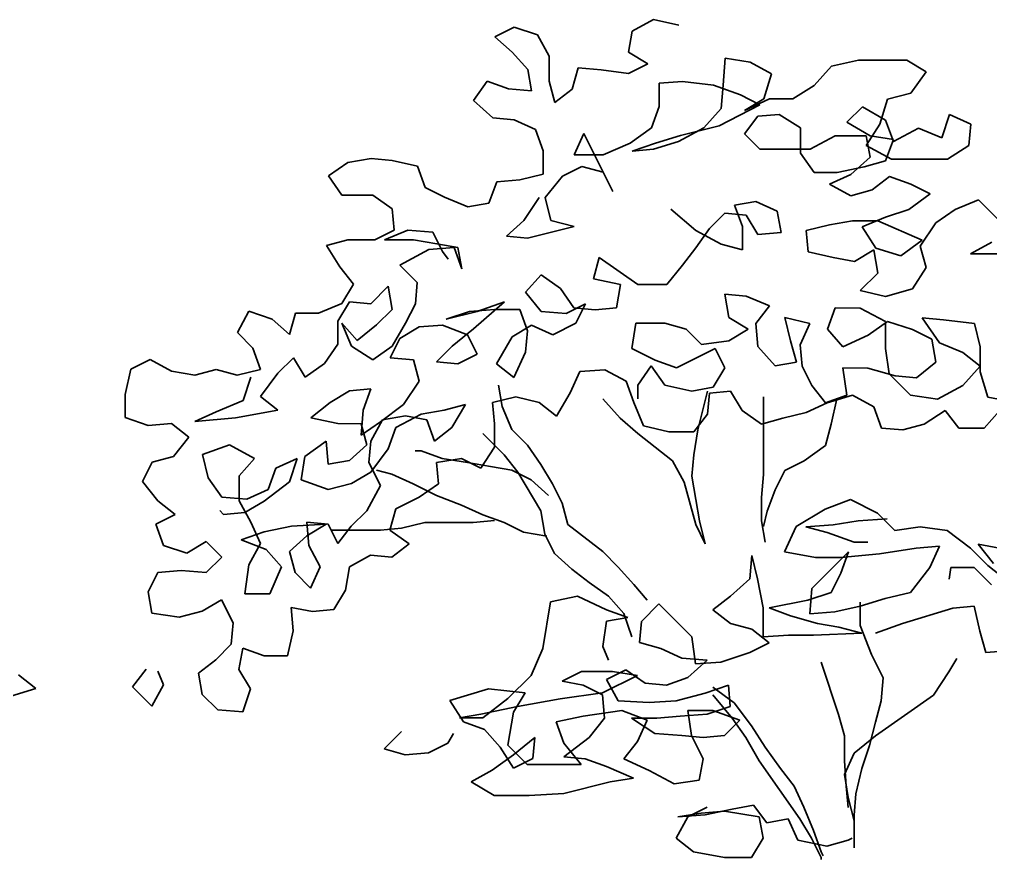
# Model space of a CAD drawing. Header units: millimetres. Extents: x 3675 to 7804, y -1257 to 3701.
# Drawn here: x 4522.9 to 4615.8, y -304.9 to -224.6 of the extents above; entities that cross this region are included whole.
import ezdxf

# ---------------------------------------------------------------- set-up
doc = ezdxf.new("R2010")
doc.units = ezdxf.units.MM
doc.layers.add('L-shrub', color=74, linetype='Continuous', lineweight=35)

# ---------------------------------------------------------------- blocks, each defined once
blk = doc.blocks.new('a4')
for p, q in [((-0.10552, 2.83584), (-0.11685, 2.82967)), ((-0.09214, 2.83273), (-0.10552, 2.83584)), ((-0.17966, 2.83178), (-0.18996, 2.82665)), ((-0.16731, 2.82765), (-0.17966, 2.83178)), ((-0.16114, 2.81632), (-0.16731, 2.82765)), ((-0.11685, 2.82967), (-0.11892, 2.81834)), ((-0.18996, 2.82665), (-0.1807, 2.8184)), ((-0.1807, 2.8184), (-0.17247, 2.80912)), ((-0.11892, 2.81834), (-0.10863, 2.81216)), ((-0.16115, 2.80294), (-0.16114, 2.81632)), ((-0.10863, 2.81216), (-0.11893, 2.80702)), ((-0.06848, 2.80079), (-0.06744, 2.81521)), ((-0.06744, 2.81521), (-0.05406, 2.81314)), ((-0.05406, 2.81314), (-0.04274, 2.80695)), ((-0.01081, 2.81104), (0.00361, 2.81411)), ((0.00361, 2.81411), (0.02935, 2.81409)), ((0.02935, 2.81409), (0.03964, 2.8079)), ((-0.17247, 2.80912), (-0.17043, 2.7978)), ((-0.1457, 2.81013), (-0.1488, 2.79881)), ((-0.13335, 2.80909), (-0.1457, 2.81013)), ((-0.11893, 2.80702), (-0.13335, 2.80909)), ((-0.04274, 2.80695), (-0.04687, 2.79356)), ((-0.02009, 2.80075), (-0.01081, 2.81104)), ((0.03964, 2.8079), (0.03139, 2.79658)), ((-0.1941, 2.80297), (-0.20132, 2.79268)), ((-0.18278, 2.79884), (-0.1941, 2.80297)), ((-0.15807, 2.79161), (-0.16115, 2.80294)), ((-0.10247, 2.7895), (-0.10246, 2.80185)), ((-0.10246, 2.80185), (-0.09011, 2.80287)), ((-0.09011, 2.80287), (-0.07363, 2.8008)), ((-0.17043, 2.7978), (-0.18278, 2.79884)), ((-0.1488, 2.79881), (-0.15807, 2.79161)), ((-0.07363, 2.8008), (-0.05922, 2.79564)), ((-0.06953, 2.78844), (-0.06848, 2.80079)), ((-0.03142, 2.79355), (-0.02009, 2.80075)), ((0.03139, 2.79658), (0.01903, 2.7935)), ((-0.20132, 2.79268), (-0.19103, 2.7834)), ((-0.05922, 2.79564), (-0.04893, 2.79048)), ((-0.04687, 2.79356), (-0.05717, 2.7874)), ((-0.05717, 2.7874), (-0.04378, 2.79356)), ((-0.04378, 2.79356), (-0.03142, 2.79355)), ((0.01903, 2.7935), (0.0149, 2.78012)), ((-0.1066, 2.77817), (-0.10247, 2.7895)), ((-0.0788, 2.77815), (-0.06953, 2.78844)), ((-0.04893, 2.79048), (-0.07056, 2.77917)), ((0.00564, 2.7894), (-0.0026, 2.78117)), ((0.01799, 2.78218), (0.00564, 2.7894)), ((-0.19103, 2.7834), (-0.17971, 2.78236)), ((-0.17971, 2.78236), (-0.16838, 2.7772)), ((-0.04997, 2.7843), (-0.05718, 2.77504)), ((-0.03864, 2.78532), (-0.04997, 2.7843)), ((-0.02732, 2.7781), (-0.03864, 2.78532)), ((-0.0026, 2.78117), (0.00975, 2.77395)), ((0.0221, 2.77085), (0.01799, 2.78218)), ((0.05197, 2.78524), (0.04784, 2.77288)), ((0.0633, 2.78008), (0.05197, 2.78524)), ((-0.16838, 2.7772), (-0.16428, 2.76587)), ((-0.11794, 2.76995), (-0.1066, 2.77817)), ((-0.09219, 2.77095), (-0.0788, 2.77815)), ((-0.07056, 2.77917), (-0.09116, 2.77404)), ((-0.02733, 2.76472), (-0.02732, 2.7781)), ((0.0149, 2.78012), (0.00768, 2.7688)), ((0.03549, 2.77804), (0.0221, 2.77085)), ((0.04784, 2.77288), (0.03549, 2.77804)), ((0.06226, 2.76875), (0.0633, 2.78008)), ((-0.14264, 2.77512), (-0.1478, 2.7638)), ((-0.12723, 2.74421), (-0.14264, 2.77512)), ((-0.10558, 2.76685), (-0.09219, 2.77095)), ((-0.09116, 2.77404), (-0.10455, 2.76993)), ((-0.05718, 2.77504), (-0.04895, 2.76679)), ((-0.02218, 2.76677), (-0.00879, 2.77397)), ((-0.00879, 2.77397), (0.00769, 2.77395)), ((0.00769, 2.77395), (0.00974, 2.76262)), ((0.00975, 2.77395), (0.0221, 2.77188)), ((0.0221, 2.77188), (0.01797, 2.76056)), ((-0.16428, 2.76587), (-0.16429, 2.75351)), ((-0.13236, 2.76378), (-0.11794, 2.76995)), ((-0.10455, 2.76993), (-0.11691, 2.76583)), ((-0.11691, 2.76583), (-0.10558, 2.76685)), ((-0.04895, 2.76679), (-0.02218, 2.76677)), ((0.00768, 2.7688), (0.02106, 2.76158)), ((0.05092, 2.76156), (0.06226, 2.76875)), ((-0.25592, 2.76184), (-0.26828, 2.75979)), ((-0.2446, 2.7608), (-0.25592, 2.76184)), ((-0.23121, 2.75769), (-0.2446, 2.7608)), ((-0.1478, 2.7638), (-0.13236, 2.76378)), ((-0.02013, 2.75441), (-0.02733, 2.76472)), ((0.00974, 2.76262), (-0.00057, 2.75336)), ((0.01797, 2.76056), (0.00664, 2.75748)), ((0.02106, 2.76158), (0.05092, 2.76156)), ((-0.26828, 2.75979), (-0.27858, 2.75259)), ((-0.2271, 2.74636), (-0.23121, 2.75769)), ((-0.15399, 2.75248), (-0.14369, 2.75761)), ((-0.14369, 2.75761), (-0.13237, 2.75452)), ((0.00664, 2.75748), (-0.00778, 2.7544)), ((-0.27858, 2.75259), (-0.27138, 2.74229)), ((-0.17665, 2.75044), (-0.189, 2.74942)), ((-0.16429, 2.75351), (-0.17665, 2.75044)), ((-0.16327, 2.74116), (-0.15399, 2.75248)), ((-0.13237, 2.75452), (-0.12723, 2.74421)), ((-0.00778, 2.7544), (-0.02013, 2.75441)), ((-0.00057, 2.75336), (-0.0119, 2.74823)), ((0.01075, 2.74512), (0.02002, 2.75232)), ((0.02002, 2.75232), (0.03135, 2.74819)), ((-0.21681, 2.74121), (-0.2271, 2.74636)), ((-0.189, 2.74942), (-0.19313, 2.7381)), ((-0.0119, 2.74823), (-0.00058, 2.74204)), ((-0.00058, 2.74204), (0.01075, 2.74512)), ((0.03135, 2.74819), (0.04164, 2.74303)), ((-0.27138, 2.74229), (-0.25491, 2.74227)), ((-0.25491, 2.74227), (-0.24462, 2.73505)), ((-0.20446, 2.73605), (-0.21681, 2.74121)), ((-0.16636, 2.74116), (-0.17461, 2.72881)), ((-0.16019, 2.7288), (-0.16327, 2.74116)), ((0.04164, 2.74303), (0.0303, 2.7348)), ((0.05502, 2.73478), (0.06738, 2.73992)), ((0.06738, 2.73992), (0.07767, 2.72961)), ((-0.24462, 2.73505), (-0.2436, 2.72373)), ((-0.19313, 2.7381), (-0.20446, 2.73605)), ((-0.09635, 2.73492), (-0.08297, 2.72358)), ((-0.06236, 2.73695), (-0.05104, 2.739)), ((-0.05826, 2.72562), (-0.06236, 2.73695)), ((-0.05104, 2.739), (-0.03971, 2.73384)), ((0.0303, 2.7348), (0.01794, 2.73069)), ((0.04471, 2.72758), (0.05502, 2.73478)), ((-0.06752, 2.73283), (-0.07576, 2.7246)), ((-0.05619, 2.73179), (-0.06752, 2.73283)), ((-0.05002, 2.72149), (-0.05619, 2.73179)), ((-0.03971, 2.73384), (-0.03767, 2.72251)), ((0.01794, 2.73069), (0.00558, 2.72556)), ((-0.17461, 2.72881), (-0.18388, 2.72058)), ((-0.17256, 2.71954), (-0.14784, 2.7257)), ((-0.14784, 2.7257), (-0.16019, 2.7288)), ((-0.07576, 2.7246), (-0.08298, 2.71431)), ((-0.05827, 2.71326), (-0.05826, 2.72562)), ((-0.01192, 2.7266), (-0.02428, 2.72353)), ((0.00044, 2.72865), (-0.01192, 2.7266)), ((0.01382, 2.72864), (0.00044, 2.72865)), ((0.00558, 2.72556), (0.01278, 2.71422)), ((0.0375, 2.71832), (0.01382, 2.72864)), ((0.03646, 2.71523), (0.04471, 2.72758)), ((-0.2436, 2.72373), (-0.2539, 2.71859)), ((-0.24875, 2.71858), (-0.23639, 2.72372)), ((-0.23639, 2.72372), (-0.22301, 2.72268)), ((-0.22301, 2.72268), (-0.21787, 2.71238)), ((-0.18388, 2.72058), (-0.17256, 2.71954)), ((-0.08297, 2.72358), (-0.06959, 2.71636)), ((-0.03767, 2.72251), (-0.05002, 2.72149)), ((-0.02428, 2.72353), (-0.02326, 2.7122)), ((-0.26832, 2.7186), (-0.27965, 2.71552)), ((-0.27965, 2.71552), (-0.27245, 2.70419)), ((-0.2539, 2.71859), (-0.26832, 2.7186)), ((-0.23331, 2.71857), (-0.24875, 2.71858)), ((-0.22095, 2.7165), (-0.23331, 2.71857)), ((-0.22508, 2.71341), (-0.21169, 2.71443)), ((-0.20963, 2.71443), (-0.22095, 2.7165)), ((-0.21169, 2.71443), (-0.20758, 2.7031)), ((-0.20758, 2.7031), (-0.20963, 2.71443)), ((-0.08298, 2.71431), (-0.0902, 2.70505)), ((-0.06959, 2.71636), (-0.05827, 2.71326)), ((0.01278, 2.71422), (0.02616, 2.71009)), ((0.02616, 2.71009), (0.0375, 2.71832)), ((0.03954, 2.7039), (0.03646, 2.71523)), ((0.07456, 2.71726), (0.06323, 2.71109)), ((-0.24053, 2.70519), (-0.22508, 2.71341)), ((-0.21787, 2.71238), (-0.21478, 2.70825)), ((-0.13447, 2.70921), (-0.13757, 2.69789)), ((-0.11389, 2.69478), (-0.13447, 2.70921)), ((-0.02326, 2.7122), (-0.00988, 2.7091)), ((-0.00988, 2.7091), (0.00145, 2.70703)), ((0.00145, 2.70703), (0.01175, 2.7132)), ((0.01175, 2.7132), (0.0138, 2.70084)), ((0.06323, 2.71109), (0.07868, 2.71108)), ((-0.27245, 2.70419), (-0.26525, 2.69492)), ((-0.23127, 2.69591), (-0.24053, 2.70519)), ((-0.0902, 2.70505), (-0.09844, 2.69476)), ((0.03233, 2.69258), (0.03954, 2.7039)), ((-0.16537, 2.69997), (-0.17361, 2.69071)), ((-0.15508, 2.69276), (-0.16537, 2.69997)), ((0.0138, 2.70084), (0.00452, 2.69158)), ((-0.26525, 2.69492), (-0.27144, 2.68462)), ((-0.25599, 2.68461), (-0.24672, 2.69387)), ((-0.24672, 2.69387), (-0.24467, 2.68151)), ((-0.23231, 2.68459), (-0.23127, 2.69591)), ((-0.13757, 2.69789), (-0.12315, 2.69479)), ((-0.12315, 2.69479), (-0.12522, 2.68243)), ((-0.09844, 2.69476), (-0.11389, 2.69478)), ((-0.17361, 2.69071), (-0.16538, 2.68041)), ((-0.14788, 2.68245), (-0.15508, 2.69276)), ((-0.05623, 2.68855), (-0.06756, 2.68959)), ((-0.06756, 2.68959), (-0.06551, 2.67723)), ((-0.04388, 2.68339), (-0.05623, 2.68855)), ((0.00452, 2.69158), (0.01791, 2.68848)), ((0.01791, 2.68848), (0.03233, 2.69258)), ((-0.27144, 2.68462), (-0.2838, 2.67949)), ((-0.27351, 2.67536), (-0.26732, 2.68565)), ((-0.26732, 2.68565), (-0.25599, 2.68461)), ((-0.23747, 2.6743), (-0.23231, 2.68459)), ((-0.18494, 2.68557), (-0.20143, 2.67117)), ((-0.19936, 2.68044), (-0.18494, 2.68557)), ((-0.152, 2.67937), (-0.1417, 2.68451)), ((-0.1417, 2.68451), (-0.14686, 2.67421)), ((-0.0511, 2.67413), (-0.04388, 2.68339)), ((-0.32087, 2.68055), (-0.32705, 2.66923)), ((-0.30851, 2.67642), (-0.32087, 2.68055)), ((-0.29615, 2.6795), (-0.29925, 2.66817)), ((-0.2838, 2.67949), (-0.29615, 2.6795)), ((-0.24467, 2.68151), (-0.25291, 2.67328)), ((-0.20348, 2.68044), (-0.21584, 2.67634)), ((-0.21584, 2.67634), (-0.19936, 2.68044)), ((-0.1901, 2.68146), (-0.20348, 2.68044)), ((-0.17671, 2.68145), (-0.1901, 2.68146)), ((-0.1726, 2.67012), (-0.17671, 2.68145)), ((-0.16538, 2.68041), (-0.152, 2.67937)), ((-0.13655, 2.68141), (-0.14788, 2.68245)), ((-0.12522, 2.68243), (-0.13655, 2.68141)), ((-0.00887, 2.68232), (-0.013, 2.671)), ((0.00451, 2.68231), (-0.00887, 2.68232)), ((0.01789, 2.67509), (0.00451, 2.68231)), ((-0.29925, 2.66817), (-0.30851, 2.67642)), ((-0.27352, 2.663), (-0.27351, 2.67536)), ((-0.26322, 2.66505), (-0.27145, 2.67433)), ((-0.27145, 2.67433), (-0.26631, 2.66197)), ((-0.25291, 2.67328), (-0.26322, 2.66505)), ((-0.24469, 2.66195), (-0.23747, 2.6743)), ((-0.2179, 2.67325), (-0.23026, 2.67223)), ((-0.20452, 2.66809), (-0.2179, 2.67325)), ((-0.17054, 2.67321), (-0.18084, 2.66704)), ((-0.15922, 2.66805), (-0.17054, 2.67321)), ((-0.14686, 2.67421), (-0.15922, 2.66805)), ((-0.11494, 2.67418), (-0.11701, 2.6608)), ((-0.09949, 2.67417), (-0.11494, 2.67418)), ((-0.08817, 2.67107), (-0.09949, 2.67417)), ((-0.06551, 2.67723), (-0.05522, 2.67104)), ((-0.05008, 2.66177), (-0.0511, 2.67413)), ((-0.02226, 2.6741), (-0.03565, 2.6772)), ((-0.03565, 2.6772), (-0.03257, 2.66484)), ((-0.02742, 2.66278), (-0.02226, 2.6741)), ((0.00862, 2.66789), (0.01892, 2.67509)), ((0.01788, 2.66068), (0.01789, 2.67509)), ((0.01892, 2.67509), (0.03231, 2.67096)), ((0.04879, 2.67609), (0.03746, 2.67713)), ((0.03746, 2.67713), (0.04671, 2.66374)), ((0.06526, 2.67402), (0.04879, 2.67609)), ((0.06834, 2.66166), (0.06526, 2.67402)), ((-0.32705, 2.66923), (-0.31882, 2.66098)), ((-0.23026, 2.67223), (-0.24056, 2.66606)), ((-0.20143, 2.67117), (-0.21277, 2.66192)), ((-0.19938, 2.65779), (-0.20452, 2.66809)), ((-0.17364, 2.65879), (-0.1726, 2.67012)), ((-0.07994, 2.66283), (-0.08817, 2.67107)), ((-0.05522, 2.67104), (-0.06552, 2.66487)), ((-0.013, 2.671), (-0.00477, 2.66173)), ((-0.00477, 2.66173), (0.00862, 2.66789)), ((0.03231, 2.67096), (0.0426, 2.6658)), ((-0.28073, 2.65271), (-0.27352, 2.663)), ((-0.24056, 2.66606), (-0.24572, 2.65577)), ((-0.18084, 2.66704), (-0.18909, 2.65263)), ((-0.06552, 2.66487), (-0.07994, 2.66283)), ((-0.03257, 2.66484), (-0.02949, 2.65351)), ((-0.0264, 2.65145), (-0.02742, 2.66278)), ((0.0426, 2.6658), (0.04465, 2.65344)), ((0.04671, 2.66374), (0.05907, 2.65858)), ((-0.31882, 2.66098), (-0.31472, 2.64965)), ((-0.26631, 2.66197), (-0.25499, 2.65475)), ((-0.25499, 2.65475), (-0.24469, 2.66195)), ((-0.21277, 2.66192), (-0.22101, 2.65369)), ((-0.20969, 2.65265), (-0.19938, 2.65779)), ((-0.17983, 2.64541), (-0.17364, 2.65879)), ((-0.11701, 2.6608), (-0.10466, 2.65461)), ((-0.09333, 2.65048), (-0.07273, 2.66076)), ((-0.07273, 2.66076), (-0.06759, 2.65046)), ((-0.04082, 2.65146), (-0.05008, 2.66177)), ((0.01993, 2.64729), (0.01788, 2.66068)), ((0.05907, 2.65858), (0.06833, 2.65136)), ((0.06832, 2.64827), (0.06834, 2.66166)), ((-0.3734, 2.65486), (-0.3837, 2.64972)), ((-0.36208, 2.64867), (-0.3734, 2.65486)), ((-0.30545, 2.64759), (-0.29721, 2.65582)), ((-0.29721, 2.65582), (-0.29104, 2.64551)), ((-0.29104, 2.64551), (-0.28073, 2.65271)), ((-0.24572, 2.65577), (-0.23337, 2.65473)), ((-0.23337, 2.65473), (-0.23029, 2.6434)), ((-0.22101, 2.65369), (-0.20969, 2.65265)), ((-0.18909, 2.65263), (-0.17983, 2.64541)), ((-0.10466, 2.65461), (-0.09333, 2.65048)), ((-0.02949, 2.65351), (-0.04082, 2.65146)), ((0.04465, 2.65344), (0.03434, 2.64522)), ((-0.3837, 2.64972), (-0.38681, 2.63633)), ((-0.34973, 2.6466), (-0.36208, 2.64867)), ((-0.3384, 2.64968), (-0.34973, 2.6466)), ((-0.32708, 2.64658), (-0.3384, 2.64968)), ((-0.31472, 2.64965), (-0.32708, 2.64658)), ((-0.31473, 2.63524), (-0.30545, 2.64759)), ((-0.14998, 2.63715), (-0.14482, 2.64847)), ((-0.14482, 2.64847), (-0.13143, 2.64949)), ((-0.13143, 2.64949), (-0.12011, 2.6433)), ((-0.10672, 2.65152), (-0.11394, 2.64123)), ((-0.09952, 2.64122), (-0.10672, 2.65152)), ((-0.06759, 2.65046), (-0.07378, 2.64017)), ((-0.02127, 2.64115), (-0.0264, 2.65145)), ((0.0086, 2.65039), (-0.00478, 2.6504)), ((-0.00478, 2.6504), (-0.00274, 2.63598)), ((0.02302, 2.64626), (0.0086, 2.65039)), ((0.03124, 2.63595), (0.01993, 2.64729)), ((0.06833, 2.65136), (0.05905, 2.64108)), ((0.07243, 2.63488), (0.06832, 2.64827)), ((-0.31987, 2.64554), (-0.324, 2.63319)), ((-0.23029, 2.6434), (-0.23854, 2.63105)), ((-0.12011, 2.6433), (-0.116, 2.63197)), ((0.03434, 2.64522), (0.02302, 2.64626)), ((-0.38681, 2.63633), (-0.38682, 2.62398)), ((-0.26736, 2.63828), (-0.27766, 2.63212)), ((-0.25603, 2.6393), (-0.26736, 2.63828)), ((-0.26016, 2.62798), (-0.25603, 2.6393)), ((-0.18807, 2.6413), (-0.18602, 2.62997)), ((-0.1572, 2.6248), (-0.14998, 2.63715)), ((-0.11394, 2.64123), (-0.11394, 2.63403)), ((-0.08511, 2.63812), (-0.09952, 2.64122)), ((-0.07378, 2.64017), (-0.08511, 2.63812)), ((-0.08204, 2.61752), (-0.07687, 2.63811)), ((-0.07688, 2.62575), (-0.07584, 2.63708)), ((-0.07584, 2.63708), (-0.06451, 2.6381)), ((-0.06451, 2.6381), (-0.05835, 2.6278)), ((-0.01407, 2.63187), (-0.02127, 2.64115)), ((0.05905, 2.64108), (0.04566, 2.63388)), ((-0.324, 2.63319), (-0.33842, 2.62702)), ((-0.30547, 2.62802), (-0.31473, 2.63524)), ((-0.27766, 2.63212), (-0.28797, 2.62389)), ((-0.23854, 2.63105), (-0.2509, 2.62179)), ((-0.19117, 2.63204), (-0.17881, 2.63511)), ((-0.19015, 2.62071), (-0.19117, 2.63204)), ((-0.17881, 2.63511), (-0.16646, 2.63201)), ((-0.16646, 2.63201), (-0.1572, 2.6248)), ((-0.13248, 2.63404), (-0.12322, 2.62374)), ((-0.116, 2.63197), (-0.11087, 2.61961)), ((-0.04701, 2.63499), (-0.04705, 2.59381)), ((-0.02437, 2.62674), (-0.01304, 2.63187)), ((-0.00274, 2.63598), (-0.01407, 2.63187)), ((-0.01304, 2.63187), (0.00035, 2.63598)), ((-0.00789, 2.63393), (-0.01099, 2.62055)), ((0.00035, 2.63598), (0.01167, 2.62979)), ((0.04566, 2.63388), (0.03124, 2.63595)), ((0.08375, 2.63282), (0.07243, 2.63488)), ((-0.33842, 2.62702), (-0.34975, 2.62189)), ((-0.32813, 2.62392), (-0.30547, 2.62802)), ((-0.2612, 2.6146), (-0.26016, 2.62798)), ((-0.24267, 2.6187), (-0.22927, 2.62589)), ((-0.22927, 2.62589), (-0.21692, 2.62794)), ((-0.21692, 2.62794), (-0.20559, 2.63102)), ((-0.20559, 2.63102), (-0.21281, 2.61867)), ((-0.18602, 2.62997), (-0.18089, 2.61761)), ((-0.05835, 2.6278), (-0.04806, 2.62058)), ((-0.03673, 2.62366), (-0.02437, 2.62674)), ((0.01167, 2.62979), (0.01578, 2.61846)), ((0.03844, 2.6205), (0.04977, 2.6277)), ((0.04977, 2.6277), (0.05697, 2.61842)), ((0.07036, 2.61841), (0.0786, 2.62767)), ((-0.38682, 2.62398), (-0.37446, 2.61985)), ((-0.37446, 2.61985), (-0.36211, 2.62087)), ((-0.36211, 2.62087), (-0.35285, 2.61365)), ((-0.34975, 2.62189), (-0.32813, 2.62392)), ((-0.28797, 2.62389), (-0.27356, 2.62079)), ((-0.27356, 2.62079), (-0.2612, 2.62077)), ((-0.2509, 2.62179), (-0.2612, 2.6146)), ((-0.2612, 2.62077), (-0.25812, 2.60945)), ((-0.24987, 2.62282), (-0.25606, 2.6115)), ((-0.23751, 2.62487), (-0.24987, 2.62282)), ((-0.22619, 2.6228), (-0.23751, 2.62487)), ((-0.22208, 2.61147), (-0.22619, 2.6228)), ((-0.19016, 2.60835), (-0.19015, 2.62071)), ((-0.12322, 2.62374), (-0.11396, 2.61549)), ((-0.0841, 2.61649), (-0.07688, 2.62575)), ((-0.04806, 2.62058), (-0.03673, 2.62366)), ((-0.2468, 2.60738), (-0.24267, 2.6187)), ((-0.21281, 2.61867), (-0.22208, 2.61147)), ((-0.18502, 2.60423), (-0.19633, 2.61557)), ((-0.18089, 2.61761), (-0.17266, 2.60937)), ((-0.11087, 2.61961), (-0.09748, 2.61651)), ((-0.09748, 2.61651), (-0.0841, 2.61649)), ((-0.08411, 2.60414), (-0.08204, 2.61752)), ((-0.01099, 2.62055), (-0.01409, 2.60922)), ((0.01578, 2.61846), (0.02711, 2.61742)), ((0.02711, 2.61742), (0.03844, 2.6205)), ((0.05697, 2.61842), (0.07036, 2.61841)), ((-0.35285, 2.61365), (-0.36109, 2.60336)), ((-0.27974, 2.61152), (-0.29108, 2.6033)), ((-0.27872, 2.59917), (-0.27974, 2.61152)), ((-0.25606, 2.6115), (-0.2571, 2.60018)), ((-0.11396, 2.61549), (-0.09544, 2.60106)), ((-0.33123, 2.60951), (-0.34565, 2.60438)), ((-0.31785, 2.60229), (-0.33123, 2.60951)), ((-0.25812, 2.60945), (-0.2674, 2.60122)), ((-0.25607, 2.59503), (-0.2468, 2.60738)), ((-0.22929, 2.60633), (-0.23238, 2.60633)), ((-0.21797, 2.6022), (-0.22929, 2.60633)), ((-0.19738, 2.59703), (-0.19016, 2.60835)), ((-0.17266, 2.60937), (-0.16546, 2.59906)), ((-0.01409, 2.60922), (-0.02542, 2.60099)), ((-0.37242, 2.60028), (-0.37758, 2.58999)), ((-0.36109, 2.60336), (-0.37242, 2.60028)), ((-0.34565, 2.60438), (-0.34257, 2.59202)), ((-0.32609, 2.59303), (-0.31785, 2.60229)), ((-0.30653, 2.59713), (-0.2952, 2.60227)), ((-0.2952, 2.60227), (-0.29933, 2.58992)), ((-0.29108, 2.6033), (-0.29315, 2.59094)), ((-0.2674, 2.60122), (-0.27872, 2.59917)), ((-0.2571, 2.60018), (-0.25093, 2.58782)), ((-0.22106, 2.60014), (-0.20767, 2.60219)), ((-0.22004, 2.58882), (-0.22106, 2.60014)), ((-0.20459, 2.60013), (-0.21797, 2.6022)), ((-0.20767, 2.60219), (-0.19738, 2.59703)), ((-0.19223, 2.59806), (-0.20459, 2.60013)), ((-0.17782, 2.59496), (-0.18502, 2.60423)), ((-0.09544, 2.60106), (-0.08927, 2.58973)), ((-0.08515, 2.59281), (-0.08411, 2.60414)), ((-0.02542, 2.60099), (-0.03572, 2.59586)), ((-0.31066, 2.58581), (-0.30653, 2.59713)), ((-0.26638, 2.58886), (-0.25607, 2.59503)), ((-0.24475, 2.59399), (-0.25298, 2.59605)), ((-0.18091, 2.59599), (-0.19223, 2.59806)), ((-0.17061, 2.59083), (-0.18091, 2.59599)), ((-0.16548, 2.57435), (-0.17782, 2.59496)), ((-0.16546, 2.59906), (-0.15929, 2.58876)), ((-0.03572, 2.59586), (-0.04088, 2.58556)), ((-0.37758, 2.58999), (-0.36935, 2.57969)), ((-0.34257, 2.59202), (-0.33537, 2.58171)), ((-0.32611, 2.57965), (-0.32609, 2.59303)), ((-0.29933, 2.58992), (-0.31272, 2.57963)), ((-0.29315, 2.59094), (-0.27874, 2.58578)), ((-0.23343, 2.58883), (-0.24475, 2.59399)), ((-0.16136, 2.58259), (-0.17061, 2.59083)), ((-0.08927, 2.58973), (-0.08311, 2.56707)), ((-0.0831, 2.58045), (-0.08515, 2.59281)), ((-0.04705, 2.59381), (-0.04809, 2.58145)), ((-0.32199, 2.58067), (-0.31066, 2.58581)), ((-0.27874, 2.58578), (-0.26638, 2.58886)), ((-0.25093, 2.58782), (-0.25815, 2.57444)), ((-0.22108, 2.58264), (-0.23343, 2.58883)), ((-0.23034, 2.58162), (-0.22004, 2.58882)), ((-0.15929, 2.58876), (-0.15415, 2.57846)), ((-0.04088, 2.58556), (-0.04501, 2.57424)), ((-0.36935, 2.57969), (-0.36009, 2.57247)), ((-0.33537, 2.58171), (-0.32199, 2.58067)), ((-0.31994, 2.56831), (-0.32611, 2.57965)), ((-0.31272, 2.57963), (-0.32302, 2.57347)), ((-0.24271, 2.57545), (-0.23034, 2.58162)), ((-0.2077, 2.57748), (-0.22108, 2.58264)), ((-0.08105, 2.56913), (-0.0831, 2.58045)), ((-0.04809, 2.58145), (-0.0481, 2.5691)), ((-0.00073, 2.58038), (-0.01412, 2.57524)), ((0.01368, 2.57316), (-0.00073, 2.58038)), ((-0.33435, 2.57245), (-0.33641, 2.57451)), ((-0.25815, 2.57444), (-0.2664, 2.56621)), ((-0.24581, 2.56413), (-0.24271, 2.57545)), ((-0.19637, 2.57232), (-0.2077, 2.57748)), ((-0.16343, 2.56199), (-0.16548, 2.57435)), ((-0.15415, 2.57846), (-0.15107, 2.56713)), ((-0.04501, 2.57424), (-0.04708, 2.56601)), ((-0.01412, 2.57524), (-0.02957, 2.56599)), ((-0.36009, 2.57247), (-0.37039, 2.56733)), ((-0.32302, 2.57347), (-0.33435, 2.57245)), ((-0.1902, 2.56923), (-0.20153, 2.56821)), ((-0.18505, 2.56819), (-0.19637, 2.57232)), ((-0.07797, 2.55677), (-0.08105, 2.56913)), ((-0.0481, 2.5691), (-0.04605, 2.55777)), ((0.00338, 2.56905), (-0.01001, 2.567)), ((0.01883, 2.57006), (0.00338, 2.56905)), ((0.02294, 2.56388), (0.01368, 2.57316)), ((-0.37039, 2.56733), (-0.36629, 2.556)), ((-0.3148, 2.55698), (-0.31994, 2.56831)), ((-0.29832, 2.56624), (-0.31274, 2.56316)), ((-0.27978, 2.56725), (-0.29832, 2.56624)), ((-0.27875, 2.56725), (-0.29008, 2.56829)), ((-0.29008, 2.56829), (-0.28906, 2.55593)), ((-0.29008, 2.56108), (-0.27978, 2.56725)), ((-0.27361, 2.55695), (-0.27875, 2.56725)), ((-0.25095, 2.56413), (-0.2767, 2.56416)), ((-0.2664, 2.56621), (-0.27361, 2.55695)), ((-0.23963, 2.56515), (-0.25095, 2.56413)), ((-0.23552, 2.55691), (-0.24581, 2.56413)), ((-0.22727, 2.56823), (-0.23963, 2.56515)), ((-0.20153, 2.56821), (-0.22727, 2.56823)), ((-0.17476, 2.56303), (-0.18505, 2.56819)), ((-0.15107, 2.56713), (-0.13255, 2.5527)), ((-0.08311, 2.56707), (-0.07797, 2.55677)), ((-0.02957, 2.56599), (-0.03576, 2.55261)), ((-0.01001, 2.567), (-0.02442, 2.56598)), ((-0.02442, 2.56598), (-0.0131, 2.56289)), ((0.03633, 2.56593), (0.02294, 2.56388)), ((0.05074, 2.56386), (0.03633, 2.56593)), ((0.06309, 2.55458), (0.05074, 2.56386)), ((-0.31274, 2.56316), (-0.3251, 2.55905)), ((-0.3251, 2.55905), (-0.31171, 2.55389)), ((-0.29936, 2.55285), (-0.29008, 2.56108)), ((-0.1624, 2.56096), (-0.17476, 2.56303)), ((-0.15829, 2.55169), (-0.16343, 2.56199)), ((-0.0131, 2.56289), (0.00131, 2.55772)), ((-0.36629, 2.556), (-0.35393, 2.55187)), ((-0.35393, 2.55187), (-0.34363, 2.55804)), ((-0.34363, 2.55804), (-0.3354, 2.54979)), ((-0.32099, 2.54566), (-0.3148, 2.55698)), ((-0.31171, 2.55389), (-0.30349, 2.54462)), ((-0.28906, 2.55593), (-0.28289, 2.5446)), ((-0.24479, 2.54971), (-0.23552, 2.55691)), ((0.00131, 2.55772), (0.00852, 2.55772)), ((0.01469, 2.55153), (0.03426, 2.5546)), ((0.03426, 2.5546), (0.04662, 2.55562)), ((0.04662, 2.55562), (0.04146, 2.5443)), ((0.07235, 2.5453), (0.06309, 2.55458)), ((0.07853, 2.55456), (0.06721, 2.55663)), ((0.06721, 2.55663), (0.07544, 2.54633)), ((-0.3354, 2.54979), (-0.34365, 2.54156)), ((-0.29628, 2.54152), (-0.29936, 2.55285)), ((-0.26745, 2.54458), (-0.25611, 2.55075)), ((-0.25611, 2.55075), (-0.24479, 2.54971)), ((-0.14903, 2.54345), (-0.15829, 2.55169)), ((-0.13255, 2.5527), (-0.12432, 2.54445)), ((-0.05327, 2.55057), (-0.05431, 2.53821)), ((-0.05019, 2.53821), (-0.05327, 2.55057)), ((-0.03576, 2.55261), (-0.01929, 2.54951)), ((-0.02136, 2.53303), (-0.00178, 2.55258)), ((-0.01929, 2.54951), (-0.0059, 2.54949)), ((-0.00178, 2.55258), (-0.00591, 2.54126)), ((-0.0059, 2.54949), (0.01469, 2.55153)), ((-0.32306, 2.53022), (-0.32099, 2.54566)), ((-0.30349, 2.54462), (-0.30968, 2.53021)), ((-0.28289, 2.5446), (-0.28805, 2.53328)), ((-0.26952, 2.53223), (-0.26745, 2.54458)), ((-0.13977, 2.53623), (-0.14903, 2.54345)), ((-0.12432, 2.54445), (-0.11609, 2.53518)), ((0.04146, 2.5443), (0.03115, 2.53092)), ((0.05278, 2.54429), (0.05175, 2.53811)), ((0.06514, 2.54428), (0.05278, 2.54429)), ((0.0744, 2.535), (0.06514, 2.54428)), ((0.08161, 2.53809), (0.07235, 2.5453)), ((-0.36939, 2.54159), (-0.37455, 2.5313)), ((-0.35703, 2.54261), (-0.36939, 2.54159)), ((-0.34365, 2.54156), (-0.35703, 2.54261)), ((-0.28805, 2.53328), (-0.29628, 2.54152)), ((-0.05431, 2.53821), (-0.06461, 2.52895)), ((-0.04712, 2.52276), (-0.05019, 2.53821)), ((-0.00591, 2.54126), (-0.01107, 2.53096)), ((-0.12948, 2.52901), (-0.13977, 2.53623)), ((-0.11609, 2.53518), (-0.10889, 2.52693)), ((-0.02241, 2.51965), (-0.02136, 2.53303)), ((-0.37455, 2.5313), (-0.3725, 2.51997)), ((-0.30968, 2.53021), (-0.32306, 2.53022)), ((-0.27571, 2.52194), (-0.26952, 2.53223)), ((-0.16038, 2.52595), (-0.14596, 2.52903)), ((-0.14596, 2.52903), (-0.13052, 2.52181)), ((-0.12126, 2.51974), (-0.12948, 2.52901)), ((-0.06461, 2.52895), (-0.07389, 2.52175)), ((-0.01107, 2.53096), (-0.02343, 2.52686)), ((0.01776, 2.52785), (0.00437, 2.52374)), ((0.03115, 2.53092), (0.01776, 2.52785)), ((-0.34572, 2.52097), (-0.33542, 2.52714)), ((-0.33542, 2.52714), (-0.32926, 2.51478)), ((-0.29734, 2.51063), (-0.29836, 2.52299)), ((-0.29836, 2.52299), (-0.28703, 2.52092)), ((-0.16452, 2.50124), (-0.16038, 2.52595)), ((-0.10272, 2.52487), (-0.11199, 2.51561)), ((-0.08523, 2.50735), (-0.10272, 2.52487)), ((-0.04713, 2.50731), (-0.04712, 2.52276)), ((-0.02343, 2.52686), (-0.04403, 2.52276)), ((-0.04403, 2.52276), (-0.0327, 2.51863)), ((0.00437, 2.52374), (-0.00902, 2.52066)), ((0.00437, 2.5258), (0.00436, 2.51344)), ((0.02701, 2.51445), (0.05379, 2.52267)), ((0.05379, 2.52267), (0.06512, 2.52369)), ((0.06512, 2.52369), (0.0682, 2.5103)), ((-0.3725, 2.51997), (-0.35808, 2.5179)), ((-0.35808, 2.5179), (-0.34572, 2.52097)), ((-0.28703, 2.52092), (-0.27571, 2.52194)), ((-0.1192, 2.51768), (-0.13053, 2.51563)), ((-0.13052, 2.52181), (-0.1192, 2.51768)), ((-0.11715, 2.50738), (-0.12126, 2.51974)), ((-0.07389, 2.52175), (-0.06463, 2.51454)), ((-0.0327, 2.51863), (-0.01829, 2.5145)), ((-0.00902, 2.52066), (-0.02241, 2.51965)), ((-0.32926, 2.51478), (-0.3303, 2.50345)), ((-0.13053, 2.51563), (-0.1326, 2.50224)), ((-0.11199, 2.51561), (-0.11303, 2.50429)), ((-0.06463, 2.51454), (-0.0533, 2.51144)), ((-0.01829, 2.5145), (-0.00697, 2.51243)), ((-0.00697, 2.51243), (0.00539, 2.50933)), ((0.00436, 2.51344), (0.01052, 2.49799)), ((0.01259, 2.50932), (0.02701, 2.51445)), ((-0.30044, 2.49725), (-0.29734, 2.51063)), ((-0.08318, 2.49293), (-0.08523, 2.50735)), ((-0.0533, 2.51144), (-0.04404, 2.50422)), ((-0.03374, 2.50833), (-0.04713, 2.50731)), ((-0.02036, 2.50832), (-0.03374, 2.50833)), ((0.00539, 2.50933), (-0.02036, 2.50832)), ((0.0682, 2.5103), (0.07128, 2.49897)), ((-0.3303, 2.50345), (-0.33854, 2.49522)), ((-0.1326, 2.50224), (-0.12952, 2.49503)), ((-0.11303, 2.50429), (-0.10171, 2.50119)), ((-0.04404, 2.50422), (-0.05434, 2.49908)), ((-0.32619, 2.49006), (-0.32412, 2.50139)), ((-0.32412, 2.50139), (-0.3128, 2.49726)), ((-0.3128, 2.49726), (-0.30044, 2.49725)), ((-0.17071, 2.48683), (-0.16452, 2.50124)), ((-0.10171, 2.50119), (-0.09039, 2.49603)), ((-0.05434, 2.49908), (-0.06979, 2.49395)), ((0.01052, 2.49799), (0.01669, 2.48563)), ((0.07128, 2.49897), (0.0826, 2.49999)), ((-0.33854, 2.49522), (-0.34781, 2.48803)), ((-0.09039, 2.49603), (-0.077, 2.49499)), ((-0.077, 2.49499), (-0.08731, 2.48573)), ((-0.06979, 2.49395), (-0.08318, 2.49293)), ((-0.01625, 2.4939), (-0.00701, 2.46609)), ((0.0517, 2.48869), (0.05583, 2.49589)), ((-0.44356, 2.48719), (-0.4343, 2.47997)), ((-0.37561, 2.49011), (-0.38283, 2.48085)), ((-0.36635, 2.48186), (-0.36944, 2.48907)), ((-0.34781, 2.48803), (-0.34576, 2.4767)), ((-0.32002, 2.47976), (-0.32619, 2.49006)), ((-0.18308, 2.47449), (-0.17071, 2.48683)), ((-0.15424, 2.48373), (-0.14394, 2.48887)), ((-0.14394, 2.48887), (-0.12746, 2.48885)), ((-0.11408, 2.48678), (-0.13262, 2.47753)), ((-0.12025, 2.48988), (-0.13055, 2.48474)), ((-0.12746, 2.48885), (-0.11408, 2.48678)), ((-0.10996, 2.48266), (-0.12025, 2.48988)), ((0.04345, 2.47634), (0.0517, 2.48869)), ((-0.37254, 2.47054), (-0.36635, 2.48186)), ((-0.14291, 2.48166), (-0.15424, 2.48373)), ((-0.13262, 2.4765), (-0.14291, 2.48166)), ((-0.13055, 2.48474), (-0.12439, 2.47341)), ((-0.09864, 2.48162), (-0.10996, 2.48266)), ((-0.08731, 2.48573), (-0.09864, 2.48162)), ((-0.07805, 2.47748), (-0.06569, 2.48159)), ((-0.06569, 2.48159), (-0.06467, 2.47026)), ((0.01669, 2.48563), (0.01565, 2.47328)), ((-0.4343, 2.47997), (-0.44769, 2.47587)), ((-0.38283, 2.48085), (-0.37254, 2.47054)), ((-0.34576, 2.4767), (-0.33753, 2.46845)), ((-0.32415, 2.46741), (-0.32002, 2.47976)), ((-0.19337, 2.47965), (-0.21397, 2.47349)), ((-0.17381, 2.47757), (-0.19337, 2.47965)), ((-0.17999, 2.46728), (-0.17381, 2.47757)), ((-0.13262, 2.47753), (-0.15528, 2.47446)), ((-0.1316, 2.46414), (-0.13262, 2.4765)), ((-0.0935, 2.47338), (-0.07805, 2.47748)), ((-0.07393, 2.48057), (-0.06261, 2.47232)), ((-0.07393, 2.47645), (-0.06364, 2.46408)), ((0.01254, 2.45475), (0.04345, 2.47634)), ((-0.21397, 2.47349), (-0.20677, 2.46215)), ((-0.19647, 2.4642), (-0.18308, 2.47449)), ((-0.15528, 2.47446), (-0.17793, 2.47037)), ((-0.12439, 2.47341), (-0.10791, 2.47236)), ((-0.10791, 2.47236), (-0.0935, 2.47338)), ((-0.06261, 2.47232), (-0.05335, 2.45995)), ((0.01565, 2.47328), (0.01255, 2.46195)), ((-0.33753, 2.46845), (-0.32415, 2.46741)), ((-0.1975, 2.46626), (-0.20883, 2.46422)), ((-0.17793, 2.47037), (-0.1975, 2.46626)), ((-0.1831, 2.44978), (-0.17999, 2.46728)), ((-0.12233, 2.46825), (-0.14293, 2.46518)), ((-0.10895, 2.46309), (-0.12233, 2.46825)), ((-0.07703, 2.46615), (-0.09144, 2.46514)), ((-0.07394, 2.46821), (-0.08732, 2.46822)), ((-0.08732, 2.46822), (-0.08528, 2.45484)), ((-0.06467, 2.47026), (-0.07703, 2.46615)), ((-0.05953, 2.46305), (-0.07394, 2.46821)), ((-0.00701, 2.46609), (-0.00393, 2.45476)), ((-0.20883, 2.46422), (-0.19647, 2.4642)), ((-0.20677, 2.46215), (-0.19545, 2.45803)), ((-0.14293, 2.46518), (-0.15735, 2.46211)), ((-0.15735, 2.46211), (-0.15324, 2.45078)), ((-0.13985, 2.45386), (-0.1316, 2.46414)), ((-0.1038, 2.46412), (-0.11719, 2.46413)), ((-0.11719, 2.46413), (-0.10484, 2.45588)), ((-0.11411, 2.45177), (-0.10895, 2.46309)), ((-0.09144, 2.46514), (-0.1038, 2.46412)), ((-0.06777, 2.45482), (-0.05953, 2.46305)), ((-0.06364, 2.46408), (-0.05645, 2.45378)), ((0.01255, 2.46195), (0.00945, 2.4496)), ((-0.23973, 2.45704), (-0.249, 2.44778)), ((-0.21502, 2.45084), (-0.21193, 2.45598)), ((-0.19545, 2.45803), (-0.18722, 2.44875)), ((-0.10484, 2.45588), (-0.09042, 2.45484)), ((-0.05335, 2.45995), (-0.04615, 2.44862)), ((-0.22532, 2.4457), (-0.21502, 2.45084)), ((-0.16868, 2.45388), (-0.18002, 2.44463)), ((-0.16972, 2.44256), (-0.16868, 2.45388)), ((-0.15324, 2.44357), (-0.13985, 2.45386)), ((-0.15324, 2.45078), (-0.14398, 2.43944)), ((-0.12133, 2.44251), (-0.11411, 2.45177)), ((-0.09042, 2.45484), (-0.0791, 2.4538)), ((-0.08528, 2.45484), (-0.07911, 2.44247)), ((-0.0791, 2.4538), (-0.06777, 2.45482)), ((-0.05645, 2.45378), (-0.04925, 2.44142)), ((-0.00393, 2.45476), (-0.00394, 2.44137)), ((0.00121, 2.44549), (0.01254, 2.45475)), ((-0.249, 2.44778), (-0.23768, 2.44468)), ((-0.23768, 2.44468), (-0.22532, 2.4457)), ((-0.18722, 2.44875), (-0.18002, 2.43742)), ((-0.17281, 2.43947), (-0.1831, 2.44978)), ((-0.04615, 2.44862), (-0.03793, 2.43729)), ((-0.00395, 2.43417), (0.00121, 2.44549)), ((0.00945, 2.4496), (0.00532, 2.43725)), ((-0.18002, 2.44463), (-0.19135, 2.4364)), ((-0.18002, 2.43742), (-0.16972, 2.44256)), ((-0.14192, 2.44253), (-0.15324, 2.44357)), ((-0.1306, 2.4384), (-0.14192, 2.44253)), ((-0.10795, 2.43632), (-0.12133, 2.44251)), ((-0.07911, 2.44247), (-0.08118, 2.43115)), ((-0.04925, 2.44142), (-0.02765, 2.41051)), ((-0.00394, 2.44137), (-0.00293, 2.42799)), ((-0.19135, 2.4364), (-0.20268, 2.43023)), ((-0.14398, 2.43944), (-0.17281, 2.43947)), ((-0.11619, 2.43221), (-0.1306, 2.4384)), ((-0.09457, 2.4291), (-0.10795, 2.43632)), ((-0.03793, 2.43729), (-0.03073, 2.42801)), ((0.00532, 2.43725), (0.00222, 2.42386)), ((-0.20268, 2.43023), (-0.19033, 2.42301)), ((-0.15326, 2.42401), (-0.12854, 2.43016)), ((-0.12854, 2.43016), (-0.11619, 2.43221)), ((-0.08118, 2.43115), (-0.09457, 2.4291)), ((-0.0019, 2.42181), (-0.00395, 2.43417)), ((-0.03073, 2.42801), (-0.02559, 2.41668)), ((-0.00293, 2.42799), (-0.00191, 2.41666)), ((-0.19033, 2.42301), (-0.1718, 2.42299)), ((-0.1718, 2.42299), (-0.15326, 2.42401)), ((0.00118, 2.40945), (-0.0019, 2.42181)), ((0.00222, 2.42386), (0.00118, 2.41254)), ((-0.07707, 2.41673), (-0.08737, 2.41159)), ((-0.06781, 2.41466), (-0.08017, 2.41364)), ((-0.07811, 2.41261), (-0.06369, 2.41569)), ((-0.04928, 2.41156), (-0.06781, 2.41466)), ((-0.06369, 2.41569), (-0.05236, 2.41774)), ((-0.05236, 2.41774), (-0.04516, 2.40846)), ((-0.02559, 2.41668), (-0.02045, 2.40432)), ((-0.08737, 2.41159), (-0.09356, 2.40027)), ((-0.08017, 2.41364), (-0.09252, 2.4116)), ((-0.09252, 2.4116), (-0.07811, 2.41261)), ((-0.04723, 2.40023), (-0.04928, 2.41156)), ((-0.04516, 2.40846), (-0.03383, 2.41051)), ((-0.03383, 2.41051), (-0.02869, 2.39918)), ((-0.02765, 2.41051), (-0.02149, 2.4002)), ((0.00118, 2.41254), (0.00116, 2.39503)), ((-0.02045, 2.40432), (-0.01634, 2.39299)), ((-0.09356, 2.40027), (-0.0843, 2.39305)), ((-0.05342, 2.38994), (-0.04723, 2.40023)), ((-0.02869, 2.39918), (-0.01325, 2.39608)), ((-0.02149, 2.4002), (-0.01635, 2.3899)), ((-0.01325, 2.39608), (-0.00192, 2.39916)), ((-0.00192, 2.39916), (0.00014, 2.40018)), ((-0.0843, 2.39305), (-0.06783, 2.38995)), ((-0.06783, 2.38995), (-0.05342, 2.38994)), ((-0.01635, 2.3899), (-0.01635, 2.38887)), ((-0.01634, 2.39299), (-0.01532, 2.39093))]:
    blk.add_line(p, q)
blk = doc.blocks.new('A$C11BA3BBE')
at = {"xscale": 1.757985580985007, "yscale": 1.757985580985007, "zscale": 1.757985580985007}
blk.add_blockref('a4', (1.78927, 0), dxfattribs=at)

msp = doc.modelspace()

# ---------------------------------------------------------------- block references
at = {"layer": 'L-shrub', "xscale": 102.2617952794016, "yscale": 102.2617952794016, "zscale": 102.2617952794016}
msp.add_blockref('A$C11BA3BBE', (4419.526, -734.4), dxfattribs=at)

doc.saveas('drawing.dxf')
